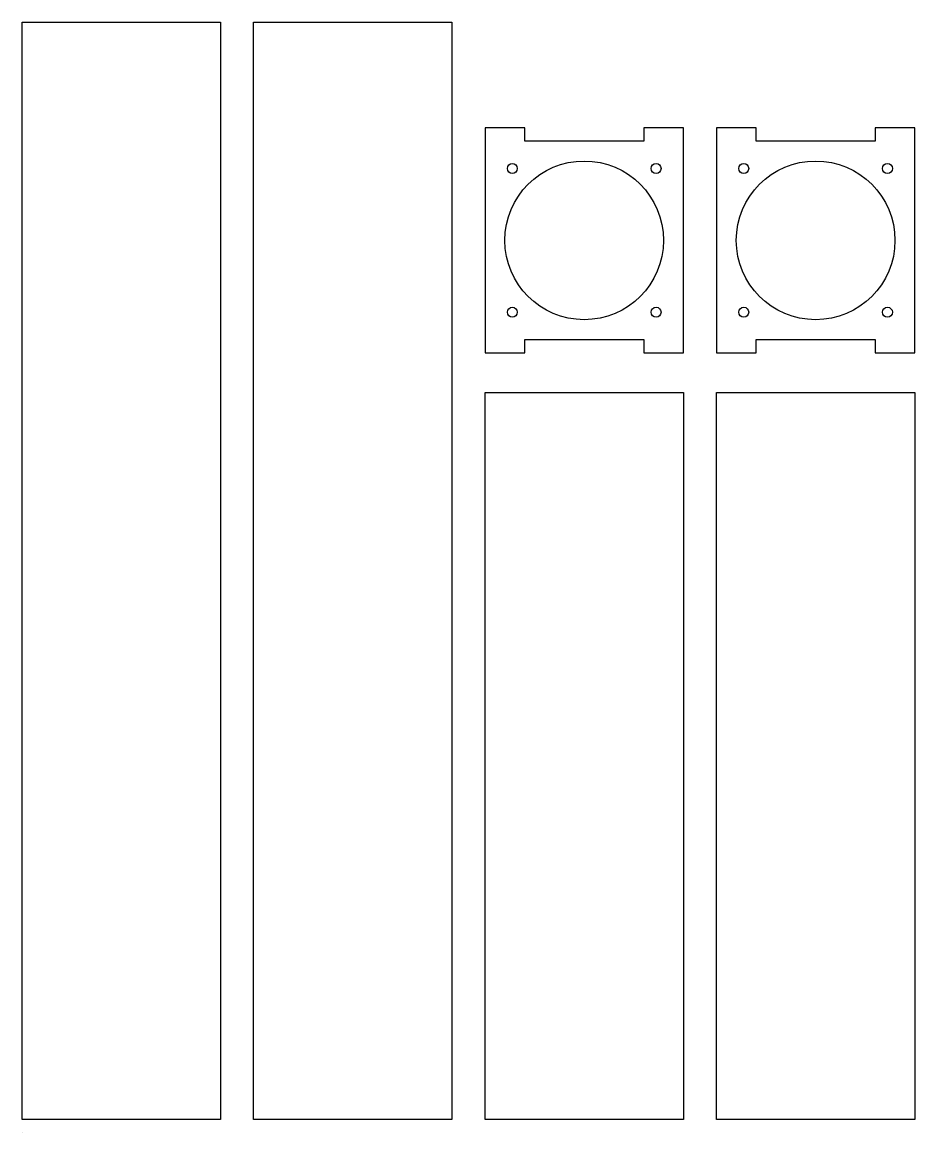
# Model space of a CAD drawing. Header units: millimetres. Extents: x 0 to 270, y 0 to 336.
import ezdxf

# ---------------------------------------------------------------- set-up
doc = ezdxf.new("R2010")
doc.units = ezdxf.units.MM

msp = doc.modelspace()

# ---------------------------------------------------------------- linework, layer by layer
for p, q in [((0, 336), (60, 336)), ((0, 4), (0, 336)), ((60, 336), (60, 4)), ((70, 336), (130, 336)), ((70, 4), (70, 336)), ((130, 336), (130, 4)), ((152, 304), (140, 304)), ((140, 304), (140, 236)), ((152, 300), (152, 304)), ((200, 304), (188, 304)), ((188, 304), (188, 300)), ((200, 236), (200, 304)), ((222, 304), (210, 304)), ((210, 304), (210, 236)), ((222, 300), (222, 304)), ((270, 304), (258, 304)), ((258, 304), (258, 300)), ((270, 236), (270, 304)), ((188, 300), (152, 300)), ((258, 300), (222, 300)), ((152, 236), (152, 240)), ((152, 240), (188, 240)), ((188, 240), (188, 236)), ((222, 236), (222, 240)), ((222, 240), (258, 240)), ((258, 240), (258, 236)), ((140, 236), (152, 236)), ((188, 236), (200, 236)), ((210, 236), (222, 236)), ((258, 236), (270, 236)), ((140, 4), (140, 224)), ((140, 224), (200, 224)), ((200, 224), (200, 4)), ((210, 4), (210, 224)), ((210, 224), (270, 224)), ((270, 224), (270, 4)), ((60, 4), (0, 4)), ((130, 4), (70, 4)), ((200, 4), (140, 4)), ((270, 4), (210, 4))]:
    msp.add_line(p, q)
msp.add_lwpolyline([(0, 0), (0, 0)], close=True)
for centre, radius in [((170, 270), 24), ((148.26, 291.74), 1.5), ((191.74, 291.74), 1.5), ((240, 270), 24), ((218.26, 291.74), 1.5), ((261.74, 291.74), 1.5), ((148.26, 248.26), 1.5), ((191.74, 248.26), 1.5), ((218.26, 248.26), 1.5), ((261.74, 248.26), 1.5)]:
    msp.add_circle(centre, radius)

doc.saveas('drawing.dxf')
